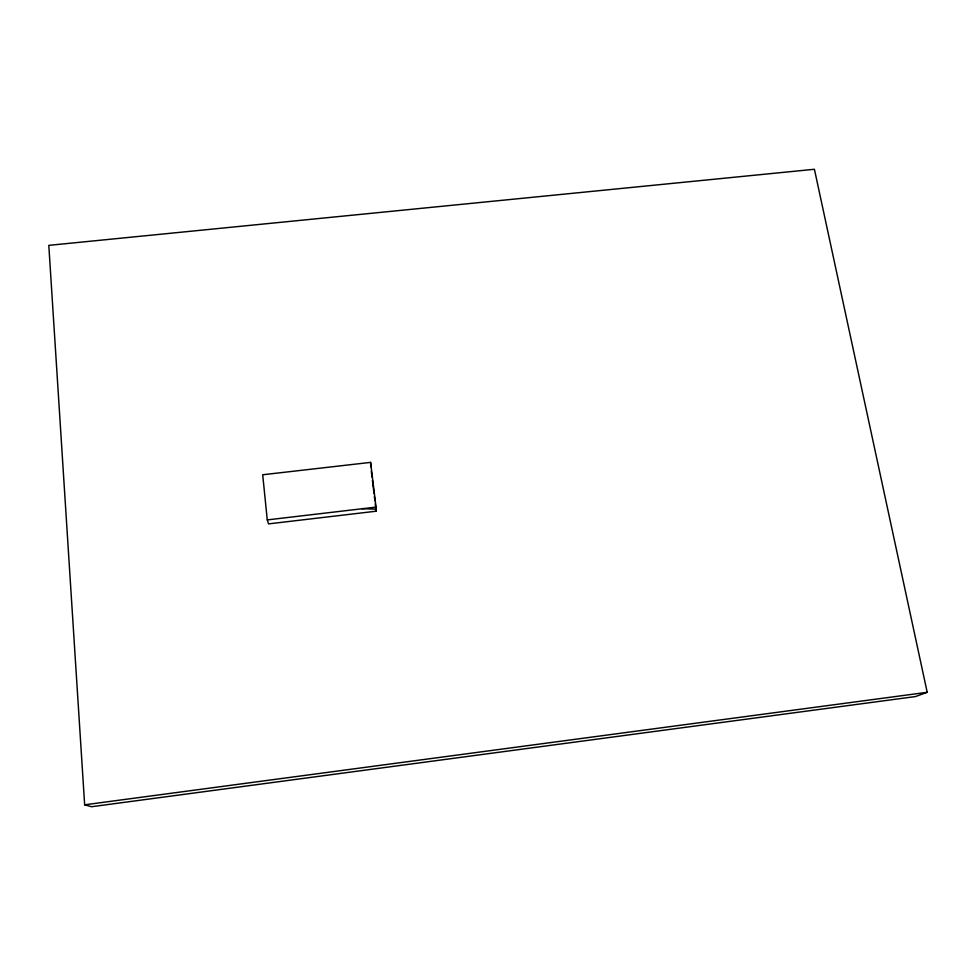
<?xml version="1.0" encoding="UTF-8"?>
<svg xmlns="http://www.w3.org/2000/svg" width="976" height="976" viewBox="0 0 976 976"><rect width="100%" height="100%" fill="white"/><g stroke="black" fill="none" stroke-linecap="round" stroke-linejoin="round"><path stroke-width="1.46" d="M927.2 692.301L915.512 696.559L91.573 806.725L84.656 804.81L48.8 245.354L814.411 169.275L927.2 692.301L84.656 804.81M267.265 519.903L376.028 507.117L370.599 462.38L262.703 474.763L267.265 519.903L268.571 523.88L376.163 511.204L376.028 507.117M361.864 508.679L376.089 509.155M371.331 471.347L372.039 477.252M372.405 480.204L374.015 493.49M374.369 496.442L374.906 500.871M375.272 503.823L376.163 511.204M370.599 462.38L370.795 466.906"/></g></svg>
